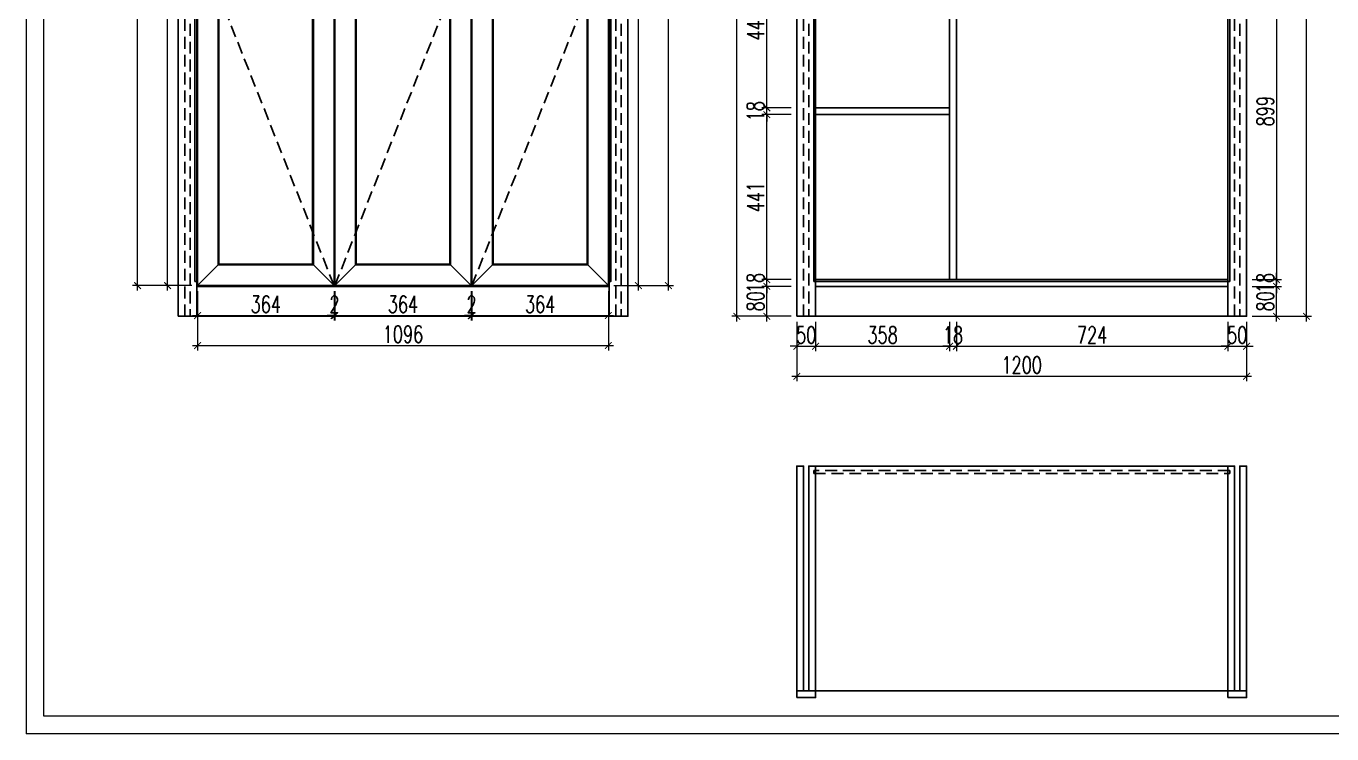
# Model space of a CAD drawing. Header units: millimetres. Extents: x -79208 to -73794, y -29321 to -23120.
# Drawn here: x -79208 to -75724, y -29321 to -27431 of the extents above; entities that cross this region are included whole.
import ezdxf

# ---------------------------------------------------------------- set-up
doc = ezdxf.new("R2010")
doc.units = ezdxf.units.MM
doc.header["$LTSCALE"] = 5
doc.linetypes.add('HIDDEN', pattern=[9.525, 6.35, -3.175])
for name, color, linetype in [('0-标注', 7, 'Continuous'), ('图框', 7, 'Continuous'), ('柜体结构', 7, 'Continuous'), ('柜体虚线', 8, 'HIDDEN'), ('正视图背板', 8, 'Continuous'), ('门板图纸', 6, 'Continuous'), ('门板开启线', 8, 'HIDDEN'), ('门板遮罩', 7, 'Continuous')]:
    doc.layers.add(name, color=color, linetype=linetype)
doc.styles.add('DIMTEXT', font='simplex.shx', dxfattribs={"width": 0.7, "bigfont": 'gbcbig.shx'})
doc.dimstyles.new('雷神标注', dxfattribs={"dimscale": 15, "dimtxt": 3, "dimasz": 1.2, "dimexe": 0.9, "dimexo": 1, "dimgap": 0.5, "dimtad": 1, "dimdec": 0, "dimzin": 13, "dimdsep": 46, "dimtxsty": 'DIMTEXT', "dimblk1": 'ARCHTICK', "dimblk2": 'ARCHTICK', "dimsah": 1, "dimcen": 2, "dimdle": 0.9, "dimclrd": 1, "dimclre": 1, "dimclrt": 1, "dimadec": 1, "dimazin": 0, "dimtfac": 1, "dimtdec": 0, "dimtix": 1, "dimtmove": 1, "dimatfit": 3, "dimfxl": 5, "dimfxlon": 1, "dimtolj": 1, "dimtzin": 13, "dimlwd": 5, "dimlwe": 5, "dimarcsym": 0})

# ---------------------------------------------------------------- blocks, each defined once
blk = doc.blocks.new('_ARCHTICK')
at = {"color": 0, "linetype": 'ByBlock', "const_width": 0.15}
blk.add_lwpolyline([(-0.5, -0.5), (0.5, 0.5)], dxfattribs=at)
blk = doc.blocks.new('*D5')
at = {"layer": '0-标注', "color": 1, "lineweight": 5, "transparency": 16777216}
for p, q in [((-77152, -28220.7), (-77152, -28299.2)), ((-77102, -28220.7), (-77102, -28299.2)), ((-77152, -28285.7), (-77170, -28285.7)), ((-77152, -28285.7), (-77102, -28285.7)), ((-77102, -28285.7), (-77084, -28285.7))]:
    blk.add_line(p, q, dxfattribs=at)
at = {"layer": 'Defpoints', "color": 0, "transparency": 16777216}
for p in [(-77152, -28205.7), (-77102, -28205.7), (-77102, -28285.7)]:
    blk.add_point(p, dxfattribs=at)
at = {"layer": '0-标注', "color": 1, "lineweight": 5, "transparency": 16777216, "xscale": 17.99999999999999, "yscale": 17.99999999999999, "zscale": 17.99999999999999}
blk.add_blockref('_ARCHTICK', (-77152, -28285.7), dxfattribs=at)
at = {"layer": '0-标注', "color": 1, "lineweight": 5, "transparency": 16777216, "xscale": 17.99999999999999, "yscale": 17.99999999999999, "zscale": 17.99999999999999, "rotation": 180}
blk.add_blockref('_ARCHTICK', (-77102, -28285.7), dxfattribs=at)
at = {"layer": '0-标注', "color": 1, "transparency": 16777216, "insert": (-77127, -28255.7), "char_height": 45, "attachment_point": 5, "style": 'DIMTEXT'}
blk.add_mtext('\\A1;50', dxfattribs=at)
blk = doc.blocks.new('*D6')
at = {"layer": '0-标注', "color": 1, "lineweight": 5, "transparency": 16777216}
for p, q in [((-77102, -28220.7), (-77102, -28299.2)), ((-76744.3, -28220.7), (-76744.3, -28299.2)), ((-77115.5, -28285.7), (-76730.8, -28285.7))]:
    blk.add_line(p, q, dxfattribs=at)
at = {"layer": 'Defpoints', "color": 0, "transparency": 16777216}
for p in [(-77102, -28205.7), (-76744.3, -28205.7), (-76744.3, -28285.7)]:
    blk.add_point(p, dxfattribs=at)
at = {"layer": '0-标注', "color": 1, "lineweight": 5, "transparency": 16777216, "xscale": 17.99999999999999, "yscale": 17.99999999999999, "zscale": 17.99999999999999, "rotation": 180}
blk.add_blockref('_ARCHTICK', (-77102, -28285.7), dxfattribs=at)
at = {"layer": '0-标注', "color": 1, "lineweight": 5, "transparency": 16777216, "xscale": 17.99999999999999, "yscale": 17.99999999999999, "zscale": 17.99999999999999}
blk.add_blockref('_ARCHTICK', (-76744.3, -28285.7), dxfattribs=at)
at = {"layer": '0-标注', "color": 1, "transparency": 16777216, "insert": (-76923.15, -28255.7), "char_height": 45, "attachment_point": 5, "style": 'DIMTEXT'}
blk.add_mtext('\\A1;358', dxfattribs=at)
blk = doc.blocks.new('*D7')
at = {"layer": '0-标注', "color": 1, "lineweight": 5, "transparency": 16777216}
for p, q in [((-76744.3, -28220.7), (-76744.3, -28299.2)), ((-76726.3, -28220.7), (-76726.3, -28299.2)), ((-76744.3, -28285.7), (-76762.3, -28285.7)), ((-76744.3, -28285.7), (-76726.3, -28285.7)), ((-76726.3, -28285.7), (-76708.3, -28285.7))]:
    blk.add_line(p, q, dxfattribs=at)
at = {"layer": 'Defpoints', "color": 0, "transparency": 16777216}
for p in [(-76744.3, -28205.7), (-76726.3, -28205.7), (-76726.3, -28285.7)]:
    blk.add_point(p, dxfattribs=at)
at = {"layer": '0-标注', "color": 1, "lineweight": 5, "transparency": 16777216, "xscale": 17.99999999999999, "yscale": 17.99999999999999, "zscale": 17.99999999999999}
blk.add_blockref('_ARCHTICK', (-76744.3, -28285.7), dxfattribs=at)
at = {"layer": '0-标注', "color": 1, "lineweight": 5, "transparency": 16777216, "xscale": 17.99999999999999, "yscale": 17.99999999999999, "zscale": 17.99999999999999, "rotation": 180}
blk.add_blockref('_ARCHTICK', (-76726.3, -28285.7), dxfattribs=at)
at = {"layer": '0-标注', "color": 1, "transparency": 16777216, "insert": (-76735.3, -28255.7), "char_height": 45, "attachment_point": 5, "style": 'DIMTEXT'}
blk.add_mtext('\\A1;18', dxfattribs=at)
blk = doc.blocks.new('*D8')
at = {"layer": '0-标注', "color": 1, "lineweight": 5, "transparency": 16777216}
for p, q in [((-76726.3, -28220.7), (-76726.3, -28299.2)), ((-76002, -28220.7), (-76002, -28299.2)), ((-76739.8, -28285.7), (-75988.5, -28285.7))]:
    blk.add_line(p, q, dxfattribs=at)
at = {"layer": 'Defpoints', "color": 0, "transparency": 16777216}
for p in [(-76726.3, -28205.7), (-76002, -28205.7), (-76002, -28285.7)]:
    blk.add_point(p, dxfattribs=at)
at = {"layer": '0-标注', "color": 1, "lineweight": 5, "transparency": 16777216, "xscale": 17.99999999999999, "yscale": 17.99999999999999, "zscale": 17.99999999999999, "rotation": 180}
blk.add_blockref('_ARCHTICK', (-76726.3, -28285.7), dxfattribs=at)
at = {"layer": '0-标注', "color": 1, "lineweight": 5, "transparency": 16777216, "xscale": 17.99999999999999, "yscale": 17.99999999999999, "zscale": 17.99999999999999}
blk.add_blockref('_ARCHTICK', (-76002, -28285.7), dxfattribs=at)
at = {"layer": '0-标注', "color": 1, "transparency": 16777216, "insert": (-76364.15, -28255.7), "char_height": 45, "attachment_point": 5, "style": 'DIMTEXT'}
blk.add_mtext('\\A1;724', dxfattribs=at)
blk = doc.blocks.new('*D9')
at = {"layer": '0-标注', "color": 1, "lineweight": 5, "transparency": 16777216}
for p, q in [((-76002, -28220.7), (-76002, -28299.2)), ((-75952, -28220.7), (-75952, -28299.2)), ((-76002, -28285.7), (-76020, -28285.7)), ((-76002, -28285.7), (-75952, -28285.7)), ((-75952, -28285.7), (-75934, -28285.7))]:
    blk.add_line(p, q, dxfattribs=at)
at = {"layer": 'Defpoints', "color": 0, "transparency": 16777216}
for p in [(-76002, -28205.7), (-75952, -28205.7), (-75952, -28285.7)]:
    blk.add_point(p, dxfattribs=at)
at = {"layer": '0-标注', "color": 1, "lineweight": 5, "transparency": 16777216, "xscale": 17.99999999999999, "yscale": 17.99999999999999, "zscale": 17.99999999999999}
blk.add_blockref('_ARCHTICK', (-76002, -28285.7), dxfattribs=at)
at = {"layer": '0-标注', "color": 1, "lineweight": 5, "transparency": 16777216, "xscale": 17.99999999999999, "yscale": 17.99999999999999, "zscale": 17.99999999999999, "rotation": 180}
blk.add_blockref('_ARCHTICK', (-75952, -28285.7), dxfattribs=at)
at = {"layer": '0-标注', "color": 1, "transparency": 16777216, "insert": (-75977, -28255.7), "char_height": 45, "attachment_point": 5, "style": 'DIMTEXT'}
blk.add_mtext('\\A1;50', dxfattribs=at)
blk = doc.blocks.new('*D10')
at = {"layer": '0-标注', "color": 1, "lineweight": 5, "transparency": 16777216}
for p, q in [((-77152, -28290.7), (-77152, -28379.2)), ((-75952, -28290.7), (-75952, -28379.2)), ((-77165.5, -28365.7), (-75938.5, -28365.7))]:
    blk.add_line(p, q, dxfattribs=at)
at = {"layer": 'Defpoints', "color": 0, "transparency": 16777216}
for p in [(-77152, -28205.7), (-75952, -28205.7), (-75952, -28365.7)]:
    blk.add_point(p, dxfattribs=at)
at = {"layer": '0-标注', "color": 1, "lineweight": 5, "transparency": 16777216, "xscale": 17.99999999999999, "yscale": 17.99999999999999, "zscale": 17.99999999999999, "rotation": 180}
blk.add_blockref('_ARCHTICK', (-77152, -28365.7), dxfattribs=at)
at = {"layer": '0-标注', "color": 1, "lineweight": 5, "transparency": 16777216, "xscale": 17.99999999999999, "yscale": 17.99999999999999, "zscale": 17.99999999999999}
blk.add_blockref('_ARCHTICK', (-75952, -28365.7), dxfattribs=at)
at = {"layer": '0-标注', "color": 1, "transparency": 16777216, "insert": (-76552, -28335.7), "char_height": 45, "attachment_point": 5, "style": 'DIMTEXT'}
blk.add_mtext('\\A1;1200', dxfattribs=at)
blk = doc.blocks.new('*D11')
at = {"layer": '0-标注', "color": 1, "lineweight": 5, "transparency": 16777216}
for p, q in [((-77232, -28219.2), (-77232, -28112.2)), ((-77167, -28125.7), (-77245.5, -28125.7)), ((-77167, -28205.7), (-77245.5, -28205.7))]:
    blk.add_line(p, q, dxfattribs=at)
at = {"layer": 'Defpoints', "color": 0, "transparency": 16777216}
for p in [(-77232, -28125.7), (-77152, -28125.7), (-77152, -28205.7)]:
    blk.add_point(p, dxfattribs=at)
at = {"layer": '0-标注', "color": 1, "lineweight": 5, "transparency": 16777216, "xscale": 17.99999999999999, "yscale": 17.99999999999999, "zscale": 17.99999999999999}
for p, rotation in [((-77232, -28125.7), 90), ((-77232, -28205.7), 270)]:
    blk.add_blockref('_ARCHTICK', p, dxfattribs=dict(at, rotation=rotation))
at = {"layer": '0-标注', "color": 1, "transparency": 16777216, "insert": (-77262, -28165.7), "char_height": 45, "attachment_point": 5, "rotation": 90, "style": 'DIMTEXT'}
blk.add_mtext('\\A1;80', dxfattribs=at)
blk = doc.blocks.new('*D12')
at = {"layer": '0-标注', "color": 1, "lineweight": 5, "transparency": 16777216}
for p, q in [((-77167, -28107.7), (-77245.5, -28107.7)), ((-77232, -28107.7), (-77232, -28089.7)), ((-77232, -28125.7), (-77232, -28107.7)), ((-77167, -28125.7), (-77245.5, -28125.7)), ((-77232, -28125.7), (-77232, -28143.7))]:
    blk.add_line(p, q, dxfattribs=at)
at = {"layer": 'Defpoints', "color": 0, "transparency": 16777216}
for p in [(-77232, -28107.7), (-77152, -28107.7), (-77152, -28125.7)]:
    blk.add_point(p, dxfattribs=at)
at = {"layer": '0-标注', "color": 1, "lineweight": 5, "transparency": 16777216, "xscale": 17.99999999999999, "yscale": 17.99999999999999, "zscale": 17.99999999999999}
for p, rotation in [((-77232, -28107.7), 270), ((-77232, -28125.7), 90)]:
    blk.add_blockref('_ARCHTICK', p, dxfattribs=dict(at, rotation=rotation))
at = {"layer": '0-标注', "color": 1, "transparency": 16777216, "insert": (-77262, -28116.7), "char_height": 45, "attachment_point": 5, "rotation": 90, "style": 'DIMTEXT'}
blk.add_mtext('\\A1;18', dxfattribs=at)
blk = doc.blocks.new('*D13')
at = {"layer": '0-标注', "color": 1, "lineweight": 5, "transparency": 16777216}
for p, q in [((-77232, -28121.2), (-77232, -27653.7)), ((-77167, -27667.2), (-77245.5, -27667.2)), ((-77167, -28107.7), (-77245.5, -28107.7))]:
    blk.add_line(p, q, dxfattribs=at)
at = {"layer": 'Defpoints', "color": 0, "transparency": 16777216}
for p in [(-77232, -27667.2), (-77152, -27667.2), (-77152, -28107.7)]:
    blk.add_point(p, dxfattribs=at)
at = {"layer": '0-标注', "color": 1, "lineweight": 5, "transparency": 16777216, "xscale": 17.99999999999999, "yscale": 17.99999999999999, "zscale": 17.99999999999999}
for p, rotation in [((-77232, -27667.2), 90), ((-77232, -28107.7), 270)]:
    blk.add_blockref('_ARCHTICK', p, dxfattribs=dict(at, rotation=rotation))
at = {"layer": '0-标注', "color": 1, "transparency": 16777216, "insert": (-77262, -27887.45), "char_height": 45, "attachment_point": 5, "rotation": 90, "style": 'DIMTEXT'}
blk.add_mtext('\\A1;441', dxfattribs=at)
blk = doc.blocks.new('*D14')
at = {"layer": '0-标注', "color": 1, "lineweight": 5, "transparency": 16777216}
for p, q in [((-77167, -27649.2), (-77245.5, -27649.2)), ((-77232, -27649.2), (-77232, -27631.2)), ((-77232, -27667.2), (-77232, -27649.2)), ((-77167, -27667.2), (-77245.5, -27667.2)), ((-77232, -27667.2), (-77232, -27685.2))]:
    blk.add_line(p, q, dxfattribs=at)
at = {"layer": 'Defpoints', "color": 0, "transparency": 16777216}
for p in [(-77232, -27649.2), (-77152, -27649.2), (-77152, -27667.2)]:
    blk.add_point(p, dxfattribs=at)
at = {"layer": '0-标注', "color": 1, "lineweight": 5, "transparency": 16777216, "xscale": 17.99999999999999, "yscale": 17.99999999999999, "zscale": 17.99999999999999}
for p, rotation in [((-77232, -27649.2), 270), ((-77232, -27667.2), 90)]:
    blk.add_blockref('_ARCHTICK', p, dxfattribs=dict(at, rotation=rotation))
at = {"layer": '0-标注', "color": 1, "transparency": 16777216, "insert": (-77262, -27658.2), "char_height": 45, "attachment_point": 5, "rotation": 90, "style": 'DIMTEXT'}
blk.add_mtext('\\A1;18', dxfattribs=at)
blk = doc.blocks.new('*D15')
at = {"layer": '0-标注', "color": 1, "lineweight": 5, "transparency": 16777216}
for p, q in [((-77167, -27208.7), (-77245.5, -27208.7)), ((-77232, -27662.7), (-77232, -27195.2)), ((-77167, -27649.2), (-77245.5, -27649.2))]:
    blk.add_line(p, q, dxfattribs=at)
at = {"layer": 'Defpoints', "color": 0, "transparency": 16777216}
for p in [(-77232, -27208.7), (-77152, -27208.7), (-77152, -27649.2)]:
    blk.add_point(p, dxfattribs=at)
at = {"layer": '0-标注', "color": 1, "lineweight": 5, "transparency": 16777216, "xscale": 17.99999999999999, "yscale": 17.99999999999999, "zscale": 17.99999999999999}
for p, rotation in [((-77232, -27208.7), 90), ((-77232, -27649.2), 270)]:
    blk.add_blockref('_ARCHTICK', p, dxfattribs=dict(at, rotation=rotation))
at = {"layer": '0-标注', "color": 1, "transparency": 16777216, "insert": (-77262, -27428.95), "char_height": 45, "attachment_point": 5, "rotation": 90, "style": 'DIMTEXT'}
blk.add_mtext('\\A1;441', dxfattribs=at)
blk = doc.blocks.new('*D24')
at = {"layer": '0-标注', "color": 1, "lineweight": 5, "transparency": 16777216}
for p, q in [((-77237, -25805.7), (-77325.5, -25805.7)), ((-77312, -28219.2), (-77312, -25792.2)), ((-77237, -28205.7), (-77325.5, -28205.7))]:
    blk.add_line(p, q, dxfattribs=at)
at = {"layer": 'Defpoints', "color": 0, "transparency": 16777216}
for p in [(-77312, -25805.7), (-77152, -25805.7), (-77152, -28205.7)]:
    blk.add_point(p, dxfattribs=at)
at = {"layer": '0-标注', "color": 1, "lineweight": 5, "transparency": 16777216, "xscale": 17.99999999999999, "yscale": 17.99999999999999, "zscale": 17.99999999999999}
for p, rotation in [((-77312, -25805.7), 90), ((-77312, -28205.7), 270)]:
    blk.add_blockref('_ARCHTICK', p, dxfattribs=dict(at, rotation=rotation))
at = {"layer": '0-标注', "color": 1, "transparency": 16777216, "insert": (-77342, -27005.7), "char_height": 45, "attachment_point": 5, "rotation": 90, "style": 'DIMTEXT'}
blk.add_mtext('\\A1;2400', dxfattribs=at)
blk = doc.blocks.new('*D31')
at = {"layer": '0-标注', "color": 1, "lineweight": 5, "transparency": 16777216}
for p, q in [((-75872, -28219.2), (-75872, -28112.2)), ((-75937, -28125.7), (-75858.5, -28125.7)), ((-75937, -28205.7), (-75858.5, -28205.7))]:
    blk.add_line(p, q, dxfattribs=at)
at = {"layer": 'Defpoints', "color": 0, "transparency": 16777216}
for p in [(-75952, -28125.7), (-75872, -28125.7), (-75952, -28205.7)]:
    blk.add_point(p, dxfattribs=at)
at = {"layer": '0-标注', "color": 1, "lineweight": 5, "transparency": 16777216, "xscale": 17.99999999999999, "yscale": 17.99999999999999, "zscale": 17.99999999999999}
for p, rotation in [((-75872, -28125.7), 90), ((-75872, -28205.7), 270)]:
    blk.add_blockref('_ARCHTICK', p, dxfattribs=dict(at, rotation=rotation))
at = {"layer": '0-标注', "color": 1, "transparency": 16777216, "insert": (-75902, -28165.7), "char_height": 45, "attachment_point": 5, "rotation": 90, "style": 'DIMTEXT'}
blk.add_mtext('\\A1;80', dxfattribs=at)
blk = doc.blocks.new('*D32')
at = {"layer": '0-标注', "color": 1, "lineweight": 5, "transparency": 16777216}
for p, q in [((-75937, -28107.7), (-75858.5, -28107.7)), ((-75872, -28107.7), (-75872, -28089.7)), ((-75872, -28125.7), (-75872, -28107.7)), ((-75937, -28125.7), (-75858.5, -28125.7)), ((-75872, -28125.7), (-75872, -28143.7))]:
    blk.add_line(p, q, dxfattribs=at)
at = {"layer": 'Defpoints', "color": 0, "transparency": 16777216}
for p in [(-75952, -28107.7), (-75872, -28107.7), (-75952, -28125.7)]:
    blk.add_point(p, dxfattribs=at)
at = {"layer": '0-标注', "color": 1, "lineweight": 5, "transparency": 16777216, "xscale": 17.99999999999999, "yscale": 17.99999999999999, "zscale": 17.99999999999999}
for p, rotation in [((-75872, -28107.7), 270), ((-75872, -28125.7), 90)]:
    blk.add_blockref('_ARCHTICK', p, dxfattribs=dict(at, rotation=rotation))
at = {"layer": '0-标注', "color": 1, "transparency": 16777216, "insert": (-75902, -28116.7), "char_height": 45, "attachment_point": 5, "rotation": 90, "style": 'DIMTEXT'}
blk.add_mtext('\\A1;18', dxfattribs=at)
blk = doc.blocks.new('*D38')
at = {"layer": '0-标注', "color": 1, "lineweight": 5, "transparency": 16777216}
for p, q in [((-75867, -25805.7), (-75778.5, -25805.7)), ((-75792, -28219.2), (-75792, -25792.2)), ((-75867, -28205.7), (-75778.5, -28205.7))]:
    blk.add_line(p, q, dxfattribs=at)
at = {"layer": 'Defpoints', "color": 0, "transparency": 16777216}
for p in [(-75952, -25805.7), (-75792, -25805.7), (-75952, -28205.7)]:
    blk.add_point(p, dxfattribs=at)
at = {"layer": '0-标注', "color": 1, "lineweight": 5, "transparency": 16777216, "xscale": 17.99999999999999, "yscale": 17.99999999999999, "zscale": 17.99999999999999}
for p, rotation in [((-75792, -25805.7), 90), ((-75792, -28205.7), 270)]:
    blk.add_blockref('_ARCHTICK', p, dxfattribs=dict(at, rotation=rotation))
at = {"layer": '0-标注', "color": 1, "transparency": 16777216, "insert": (-75822, -27005.7), "char_height": 45, "attachment_point": 5, "rotation": 90, "style": 'DIMTEXT'}
blk.add_mtext('\\A1;2400', dxfattribs=at)
blk = doc.blocks.new('*D39')
at = {"layer": '0-标注', "color": 1, "lineweight": 5, "transparency": 16777216}
for p, q in [((-78750.8, -28138.7), (-78750.8, -28217.2)), ((-78386.8, -28138.7), (-78386.8, -28217.2)), ((-78764.3, -28203.7), (-78373.3, -28203.7))]:
    blk.add_line(p, q, dxfattribs=at)
at = {"layer": 'Defpoints', "color": 0, "transparency": 16777216}
for p in [(-78750.8, -28123.7), (-78386.8, -28123.7), (-78386.8, -28203.7)]:
    blk.add_point(p, dxfattribs=at)
at = {"layer": '0-标注', "color": 1, "lineweight": 5, "transparency": 16777216, "xscale": 17.99999999999999, "yscale": 17.99999999999999, "zscale": 17.99999999999999, "rotation": 180}
blk.add_blockref('_ARCHTICK', (-78750.8, -28203.7), dxfattribs=at)
at = {"layer": '0-标注', "color": 1, "lineweight": 5, "transparency": 16777216, "xscale": 17.99999999999999, "yscale": 17.99999999999999, "zscale": 17.99999999999999}
blk.add_blockref('_ARCHTICK', (-78386.8, -28203.7), dxfattribs=at)
at = {"layer": '0-标注', "color": 1, "transparency": 16777216, "insert": (-78568.8, -28173.7), "char_height": 45, "attachment_point": 5, "style": 'DIMTEXT'}
blk.add_mtext('\\A1;364', dxfattribs=at)
blk = doc.blocks.new('*D40')
at = {"layer": '0-标注', "color": 1, "lineweight": 5, "transparency": 16777216}
for p, q in [((-78386.8, -28138.7), (-78386.8, -28217.2)), ((-78384.8, -28138.7), (-78384.8, -28217.2)), ((-78386.8, -28203.7), (-78404.8, -28203.7)), ((-78386.8, -28203.7), (-78384.8, -28203.7)), ((-78384.8, -28203.7), (-78366.8, -28203.7))]:
    blk.add_line(p, q, dxfattribs=at)
at = {"layer": 'Defpoints', "color": 0, "transparency": 16777216}
for p in [(-78386.8, -28123.7), (-78384.8, -28123.7), (-78384.8, -28203.7)]:
    blk.add_point(p, dxfattribs=at)
at = {"layer": '0-标注', "color": 1, "lineweight": 5, "transparency": 16777216, "xscale": 17.99999999999999, "yscale": 17.99999999999999, "zscale": 17.99999999999999}
blk.add_blockref('_ARCHTICK', (-78386.8, -28203.7), dxfattribs=at)
at = {"layer": '0-标注', "color": 1, "lineweight": 5, "transparency": 16777216, "xscale": 17.99999999999999, "yscale": 17.99999999999999, "zscale": 17.99999999999999, "rotation": 180}
blk.add_blockref('_ARCHTICK', (-78384.8, -28203.7), dxfattribs=at)
at = {"layer": '0-标注', "color": 1, "transparency": 16777216, "insert": (-78385.8, -28173.7), "char_height": 45, "attachment_point": 5, "style": 'DIMTEXT'}
blk.add_mtext('\\A1;2', dxfattribs=at)
blk = doc.blocks.new('*D41')
at = {"layer": '0-标注', "color": 1, "lineweight": 5, "transparency": 16777216}
for p, q in [((-78384.8, -28138.7), (-78384.8, -28217.2)), ((-78020.8, -28138.7), (-78020.8, -28217.2)), ((-78398.3, -28203.7), (-78007.3, -28203.7))]:
    blk.add_line(p, q, dxfattribs=at)
at = {"layer": 'Defpoints', "color": 0, "transparency": 16777216}
for p in [(-78384.8, -28123.7), (-78020.8, -28123.7), (-78020.8, -28203.7)]:
    blk.add_point(p, dxfattribs=at)
at = {"layer": '0-标注', "color": 1, "lineweight": 5, "transparency": 16777216, "xscale": 17.99999999999999, "yscale": 17.99999999999999, "zscale": 17.99999999999999, "rotation": 180}
blk.add_blockref('_ARCHTICK', (-78384.8, -28203.7), dxfattribs=at)
at = {"layer": '0-标注', "color": 1, "lineweight": 5, "transparency": 16777216, "xscale": 17.99999999999999, "yscale": 17.99999999999999, "zscale": 17.99999999999999}
blk.add_blockref('_ARCHTICK', (-78020.8, -28203.7), dxfattribs=at)
at = {"layer": '0-标注', "color": 1, "transparency": 16777216, "insert": (-78202.8, -28173.7), "char_height": 45, "attachment_point": 5, "style": 'DIMTEXT'}
blk.add_mtext('\\A1;364', dxfattribs=at)
blk = doc.blocks.new('*D42')
at = {"layer": '0-标注', "color": 1, "lineweight": 5, "transparency": 16777216}
for p, q in [((-78020.8, -28138.7), (-78020.8, -28217.2)), ((-78018.8, -28138.7), (-78018.8, -28217.2)), ((-78020.8, -28203.7), (-78038.8, -28203.7)), ((-78020.8, -28203.7), (-78018.8, -28203.7)), ((-78018.8, -28203.7), (-78000.8, -28203.7))]:
    blk.add_line(p, q, dxfattribs=at)
at = {"layer": 'Defpoints', "color": 0, "transparency": 16777216}
for p in [(-78020.8, -28123.7), (-78018.8, -28123.7), (-78018.8, -28203.7)]:
    blk.add_point(p, dxfattribs=at)
at = {"layer": '0-标注', "color": 1, "lineweight": 5, "transparency": 16777216, "xscale": 17.99999999999999, "yscale": 17.99999999999999, "zscale": 17.99999999999999}
blk.add_blockref('_ARCHTICK', (-78020.8, -28203.7), dxfattribs=at)
at = {"layer": '0-标注', "color": 1, "lineweight": 5, "transparency": 16777216, "xscale": 17.99999999999999, "yscale": 17.99999999999999, "zscale": 17.99999999999999, "rotation": 180}
blk.add_blockref('_ARCHTICK', (-78018.8, -28203.7), dxfattribs=at)
at = {"layer": '0-标注', "color": 1, "transparency": 16777216, "insert": (-78019.8, -28173.7), "char_height": 45, "attachment_point": 5, "style": 'DIMTEXT'}
blk.add_mtext('\\A1;2', dxfattribs=at)
blk = doc.blocks.new('*D43')
at = {"layer": '0-标注', "color": 1, "lineweight": 5, "transparency": 16777216}
for p, q in [((-78018.8, -28138.7), (-78018.8, -28217.2)), ((-77654.8, -28138.7), (-77654.8, -28217.2)), ((-78032.3, -28203.7), (-77641.3, -28203.7))]:
    blk.add_line(p, q, dxfattribs=at)
at = {"layer": 'Defpoints', "color": 0, "transparency": 16777216}
for p in [(-78018.8, -28123.7), (-77654.8, -28123.7), (-77654.8, -28203.7)]:
    blk.add_point(p, dxfattribs=at)
at = {"layer": '0-标注', "color": 1, "lineweight": 5, "transparency": 16777216, "xscale": 17.99999999999999, "yscale": 17.99999999999999, "zscale": 17.99999999999999, "rotation": 180}
blk.add_blockref('_ARCHTICK', (-78018.8, -28203.7), dxfattribs=at)
at = {"layer": '0-标注', "color": 1, "lineweight": 5, "transparency": 16777216, "xscale": 17.99999999999999, "yscale": 17.99999999999999, "zscale": 17.99999999999999}
blk.add_blockref('_ARCHTICK', (-77654.8, -28203.7), dxfattribs=at)
at = {"layer": '0-标注', "color": 1, "transparency": 16777216, "insert": (-77836.8, -28173.7), "char_height": 45, "attachment_point": 5, "style": 'DIMTEXT'}
blk.add_mtext('\\A1;364', dxfattribs=at)
blk = doc.blocks.new('*D44')
at = {"layer": '0-标注', "color": 1, "lineweight": 5, "transparency": 16777216}
for p, q in [((-78750.8, -28208.7), (-78750.8, -28297.2)), ((-77654.8, -28208.7), (-77654.8, -28297.2)), ((-78764.3, -28283.7), (-77641.3, -28283.7))]:
    blk.add_line(p, q, dxfattribs=at)
at = {"layer": 'Defpoints', "color": 0, "transparency": 16777216}
for p in [(-78750.8, -28123.7), (-77654.8, -28123.7), (-77654.8, -28283.7)]:
    blk.add_point(p, dxfattribs=at)
at = {"layer": '0-标注', "color": 1, "lineweight": 5, "transparency": 16777216, "xscale": 17.99999999999999, "yscale": 17.99999999999999, "zscale": 17.99999999999999, "rotation": 180}
blk.add_blockref('_ARCHTICK', (-78750.8, -28283.7), dxfattribs=at)
at = {"layer": '0-标注', "color": 1, "lineweight": 5, "transparency": 16777216, "xscale": 17.99999999999999, "yscale": 17.99999999999999, "zscale": 17.99999999999999}
blk.add_blockref('_ARCHTICK', (-77654.8, -28283.7), dxfattribs=at)
at = {"layer": '0-标注', "color": 1, "transparency": 16777216, "insert": (-78202.8, -28253.7), "char_height": 45, "attachment_point": 5, "style": 'DIMTEXT'}
blk.add_mtext('\\A1;1096', dxfattribs=at)
blk = doc.blocks.new('*D45')
at = {"layer": '0-标注', "color": 1, "lineweight": 5, "transparency": 16777216}
for p, q in [((-78830.8, -28137.2), (-78830.8, -26269.2)), ((-78765.8, -26282.7), (-78844.3, -26282.7)), ((-78765.8, -28123.7), (-78844.3, -28123.7))]:
    blk.add_line(p, q, dxfattribs=at)
at = {"layer": 'Defpoints', "color": 0, "transparency": 16777216}
for p in [(-78830.8, -26282.7), (-78750.8, -26282.7), (-78750.8, -28123.7)]:
    blk.add_point(p, dxfattribs=at)
at = {"layer": '0-标注', "color": 1, "lineweight": 5, "transparency": 16777216, "xscale": 17.99999999999999, "yscale": 17.99999999999999, "zscale": 17.99999999999999}
for p, rotation in [((-78830.8, -26282.7), 90), ((-78830.8, -28123.7), 270)]:
    blk.add_blockref('_ARCHTICK', p, dxfattribs=dict(at, rotation=rotation))
at = {"layer": '0-标注', "color": 1, "transparency": 16777216, "insert": (-78860.8, -27203.2), "char_height": 45, "attachment_point": 5, "rotation": 90, "style": 'DIMTEXT'}
blk.add_mtext('\\A1;1841', dxfattribs=at)
blk = doc.blocks.new('*D48')
at = {"layer": '0-标注', "color": 1, "lineweight": 5, "transparency": 16777216}
for p, q in [((-78910.8, -28137.2), (-78910.8, -25844.2)), ((-78835.8, -25857.7), (-78924.3, -25857.7)), ((-78835.8, -28123.7), (-78924.3, -28123.7))]:
    blk.add_line(p, q, dxfattribs=at)
at = {"layer": 'Defpoints', "color": 0, "transparency": 16777216}
for p in [(-78910.8, -25857.7), (-78750.8, -25857.7), (-78750.8, -28123.7)]:
    blk.add_point(p, dxfattribs=at)
at = {"layer": '0-标注', "color": 1, "lineweight": 5, "transparency": 16777216, "xscale": 17.99999999999999, "yscale": 17.99999999999999, "zscale": 17.99999999999999}
for p, rotation in [((-78910.8, -25857.7), 90), ((-78910.8, -28123.7), 270)]:
    blk.add_blockref('_ARCHTICK', p, dxfattribs=dict(at, rotation=rotation))
at = {"layer": '0-标注', "color": 1, "transparency": 16777216, "insert": (-78940.8, -26990.7), "char_height": 45, "attachment_point": 5, "rotation": 90, "style": 'DIMTEXT'}
blk.add_mtext('\\A1;2266', dxfattribs=at)
blk = doc.blocks.new('*D55')
at = {"layer": '0-标注', "color": 1, "lineweight": 5, "transparency": 16777216}
for p, q in [((-77574.8, -28137.2), (-77574.8, -26269.2)), ((-77639.8, -26282.7), (-77561.3, -26282.7)), ((-77639.8, -28123.7), (-77561.3, -28123.7))]:
    blk.add_line(p, q, dxfattribs=at)
at = {"layer": 'Defpoints', "color": 0, "transparency": 16777216}
for p in [(-77654.8, -26282.7), (-77574.8, -26282.7), (-77654.8, -28123.7)]:
    blk.add_point(p, dxfattribs=at)
at = {"layer": '0-标注', "color": 1, "lineweight": 5, "transparency": 16777216, "xscale": 17.99999999999999, "yscale": 17.99999999999999, "zscale": 17.99999999999999}
for p, rotation in [((-77574.8, -26282.7), 90), ((-77574.8, -28123.7), 270)]:
    blk.add_blockref('_ARCHTICK', p, dxfattribs=dict(at, rotation=rotation))
at = {"layer": '0-标注', "color": 1, "transparency": 16777216, "insert": (-77604.8, -27203.2), "char_height": 45, "attachment_point": 5, "rotation": 90, "style": 'DIMTEXT'}
blk.add_mtext('\\A1;1841', dxfattribs=at)
blk = doc.blocks.new('*D58')
at = {"layer": '0-标注', "color": 1, "lineweight": 5, "transparency": 16777216}
for p, q in [((-77494.8, -28137.2), (-77494.8, -25844.2)), ((-77569.8, -25857.7), (-77481.3, -25857.7)), ((-77569.8, -28123.7), (-77481.3, -28123.7))]:
    blk.add_line(p, q, dxfattribs=at)
at = {"layer": 'Defpoints', "color": 0, "transparency": 16777216}
for p in [(-77654.8, -25857.7), (-77494.8, -25857.7), (-77654.8, -28123.7)]:
    blk.add_point(p, dxfattribs=at)
at = {"layer": '0-标注', "color": 1, "lineweight": 5, "transparency": 16777216, "xscale": 17.99999999999999, "yscale": 17.99999999999999, "zscale": 17.99999999999999}
for p, rotation in [((-77494.8, -25857.7), 90), ((-77494.8, -28123.7), 270)]:
    blk.add_blockref('_ARCHTICK', p, dxfattribs=dict(at, rotation=rotation))
at = {"layer": '0-标注', "color": 1, "transparency": 16777216, "insert": (-77524.8, -26990.7), "char_height": 45, "attachment_point": 5, "rotation": 90, "style": 'DIMTEXT'}
blk.add_mtext('\\A1;2266', dxfattribs=at)
blk = doc.blocks.new('*D60')
at = {"layer": '0-标注', "color": 1, "lineweight": 5, "transparency": 16777216}
for p, q in [((-75937, -27208.7), (-75858.5, -27208.7)), ((-75872, -27195.2), (-75872, -28121.2)), ((-75937, -28107.7), (-75858.5, -28107.7))]:
    blk.add_line(p, q, dxfattribs=at)
at = {"layer": 'Defpoints', "color": 0, "transparency": 16777216}
for p in [(-75952, -27208.7), (-75952, -28107.7), (-75872, -28107.7)]:
    blk.add_point(p, dxfattribs=at)
at = {"layer": '0-标注', "color": 1, "lineweight": 5, "transparency": 16777216, "xscale": 17.99999999999999, "yscale": 17.99999999999999, "zscale": 17.99999999999999}
for p, rotation in [((-75872, -27208.7), 90), ((-75872, -28107.7), 270)]:
    blk.add_blockref('_ARCHTICK', p, dxfattribs=dict(at, rotation=rotation))
at = {"layer": '0-标注', "color": 1, "transparency": 16777216, "insert": (-75902, -27658.2), "char_height": 45, "attachment_point": 5, "rotation": 90, "style": 'DIMTEXT'}
blk.add_mtext('\\A1;899', dxfattribs=at)
blk = doc.blocks.new('雷神图框')
at = {"color": 4, "lineweight": 5}
for p in [(0, 210.02), (297.35, 0)]:
    blk.add_line(p, (0, 0), dxfattribs=at)
at = {"color": 0, "lineweight": 5}
blk.add_line((2.58, 2.58), (2.58, 207.44), dxfattribs=at)
at = {"lineweight": 5}
blk.add_lwpolyline([(2.58, 207.44), (255.61, 207.44), (255.61, 2.58), (2.58, 2.58)], close=True, dxfattribs=at)

msp = doc.modelspace()

# ---------------------------------------------------------------- linework, layer by layer
at = {"layer": '柜体结构'}
for points in [[(-78802.8, -28205.7), (-78752.8, -28205.7), (-78752.8, -25805.7), (-78802.8, -25805.7)], [(-77652.8, -28205.7), (-77602.8, -28205.7), (-77602.8, -25805.7), (-77652.8, -25805.7)], [(-77152, -28205.7), (-77102, -28205.7), (-77102, -25805.7), (-77152, -25805.7)], [(-76002, -28205.7), (-75952, -28205.7), (-75952, -25805.7), (-76002, -25805.7)], [(-78395.2, -28107.7), (-78377.2, -28107.7), (-78377.2, -26291.7), (-78395.2, -26291.7)], [(-76744.3, -28107.7), (-76726.3, -28107.7), (-76726.3, -26291.7), (-76744.3, -26291.7)], [(-78752.9, -27667.2), (-78395.2, -27667.2), (-78395.2, -27649.2), (-78752.9, -27649.2)], [(-77102, -27667.2), (-76744.3, -27667.2), (-76744.3, -27649.2), (-77102, -27649.2)], [(-78752.8, -28125.7), (-77652.8, -28125.7), (-77652.8, -28107.7), (-78752.8, -28107.7)], [(-77102, -28125.7), (-76002, -28125.7), (-76002, -28107.7), (-77102, -28107.7)], [(-78752.8, -28205.7), (-77652.8, -28205.7), (-77652.8, -28125.7), (-78752.8, -28125.7)], [(-77102, -28205.7), (-76002, -28205.7), (-76002, -28125.7), (-77102, -28125.7)], [(-77152, -29205.7), (-77134, -29205.7), (-77134, -28605.7), (-77152, -28605.7)], [(-77120, -29205.7), (-77102, -29205.7), (-77102, -28605.7), (-77120, -28605.7)], [(-77102, -29205.7), (-76002, -29205.7), (-76002, -28605.7), (-77102, -28605.7)], [(-76002, -29205.7), (-75984, -29205.7), (-75984, -28605.7), (-76002, -28605.7)], [(-75970, -29205.7), (-75952, -29205.7), (-75952, -28605.7), (-75970, -28605.7)], [(-77152, -29223.7), (-77102, -29223.7), (-77102, -29205.7), (-77152, -29205.7)], [(-76002, -29223.7), (-75952, -29223.7), (-75952, -29205.7), (-76002, -29205.7)]]:
    msp.add_lwpolyline(points, close=True, dxfattribs=at)
at = {"layer": '柜体虚线'}
for points in [[(-78802.8, -28205.7), (-78784.8, -28205.7), (-78784.8, -25805.7), (-78802.8, -25805.7)], [(-78770.8, -28205.7), (-78752.8, -28205.7), (-78752.8, -25805.7), (-78770.8, -25805.7)], [(-77652.8, -28205.7), (-77634.8, -28205.7), (-77634.8, -25805.7), (-77652.8, -25805.7)], [(-77620.8, -28205.7), (-77602.8, -28205.7), (-77602.8, -25805.7), (-77620.8, -25805.7)], [(-77152, -28205.7), (-77134, -28205.7), (-77134, -25805.7), (-77152, -25805.7)], [(-77120, -28205.7), (-77102, -28205.7), (-77102, -25805.7), (-77120, -25805.7)], [(-76002, -28205.7), (-75984, -28205.7), (-75984, -25805.7), (-76002, -25805.7)], [(-75970, -28205.7), (-75952, -28205.7), (-75952, -25805.7), (-75970, -25805.7)], [(-77107, -28625.7), (-75997, -28625.7), (-75997, -28617.7), (-77107, -28617.7)]]:
    msp.add_lwpolyline(points, close=True, dxfattribs=at)
at = {"layer": '正视图背板'}
for points in [[(-78757.8, -28112.7), (-77647.8, -28112.7), (-77647.8, -25868.7), (-78757.8, -25868.7)], [(-77107, -28112.7), (-75997, -28112.7), (-75997, -25868.7), (-77107, -25868.7)]]:
    msp.add_lwpolyline(points, close=True, dxfattribs=at)

# ---------------------------------------------------------------- dimensions: what is measured, and where the dimension line sits
at = {"layer": '0-标注', "color": 7}
for p1, p2, distance, picture, middle in [((-77152, -28205.7), (-77152, -25805.7), 160, '*D24', (-77342, -27005.7)), ((-75952, -28205.7), (-75952, -25805.7), -160, '*D38', (-75822, -27005.7)), ((-77152, -27649.2), (-77152, -27208.7), 80, '*D15', (-77262, -27428.95)), ((-75952, -27208.7), (-75952, -28107.7), 80, '*D60', (-75902, -27658.2)), ((-77152, -27667.2), (-77152, -27649.2), 80, '*D14', (-77262, -27658.2)), ((-77152, -28107.7), (-77152, -27667.2), 80, '*D13', (-77262, -27887.45)), ((-77152, -28125.7), (-77152, -28107.7), 80, '*D12', (-77262, -28116.7)), ((-77152, -28205.7), (-77152, -28125.7), 80, '*D11', (-77262, -28165.7)), ((-75952, -28125.7), (-75952, -28107.7), -80, '*D32', (-75902, -28116.7)), ((-75952, -28205.7), (-75952, -28125.7), -80, '*D31', (-75902, -28165.7)), ((-77152, -28205.7), (-77102, -28205.7), -80, '*D5', (-77127, -28255.7)), ((-77152, -28205.7), (-75952, -28205.7), -160, '*D10', (-76552, -28335.7)), ((-77102, -28205.7), (-76744.3, -28205.7), -80, '*D6', (-76923.1, -28255.7)), ((-76744.3, -28205.7), (-76726.3, -28205.7), -80, '*D7', (-76735.3, -28255.7)), ((-76726.3, -28205.7), (-76002, -28205.7), -80, '*D8', (-76364.1, -28255.7)), ((-76002, -28205.7), (-75952, -28205.7), -80, '*D9', (-75977, -28255.7))]:
    dim = msp.add_aligned_dim(p1=p1, p2=p2, distance=distance, dimstyle='雷神标注', dxfattribs=at)
    dim.commit()
    dim.dimension.update_dxf_attribs({"geometry": picture, "text_midpoint": middle})

# ---------------------------------------------------------------- next in the draw order: wipeouts: each hides what was drawn before it
msp.add_wipeout([(-78750.8, -28123.7), (-78386.8, -28123.7), (-78386.8, -26282.7), (-78750.8, -26282.7)]).dxf.layer = '门板遮罩'

# ---------------------------------------------------------------- next in the draw order: linework, layer by layer
at = {"layer": '门板图纸'}
for p, q in [((-78695.8, -28068.7, 0), (-78750.8, -28123.7, 0)), ((-78441.8, -28068.7, 0), (-78386.8, -28123.7, 0))]:
    msp.add_line(p, q, dxfattribs=at)
at = {"layer": '门板图纸', "elevation": 0}
for points in [[(-78750.8, -28123.7), (-78386.8, -28123.7), (-78386.8, -26282.7), (-78750.8, -26282.7)], [(-78695.8, -28068.7), (-78441.8, -28068.7), (-78441.8, -26337.7), (-78695.8, -26337.7)], [(-78693.8, -28066.7), (-78443.8, -28066.7), (-78443.8, -26339.7), (-78693.8, -26339.7)]]:
    msp.add_lwpolyline(points, close=True, dxfattribs=at)
at = {"layer": '门板开启线'}
msp.add_lwpolyline([(-78386.8, -28123.7), (-78750.8, -27203.2), (-78386.8, -26282.7)], dxfattribs=at)

# ---------------------------------------------------------------- next in the draw order: dimensions: what is measured, and where the dimension line sits
at = {"layer": '0-标注', "color": 7}
for p2, distance, picture, middle in [((-78750.8, -25857.7), 160, '*D48', (-78940.8, -26990.7)), ((-78750.8, -26282.7), 80, '*D45', (-78860.8, -27203.2))]:
    dim = msp.add_aligned_dim(p1=(-78750.8, -28123.7), p2=p2, distance=distance, dimstyle='雷神标注', dxfattribs=at)
    dim.commit()
    dim.dimension.update_dxf_attribs({"geometry": picture, "text_midpoint": middle})

# ---------------------------------------------------------------- next in the draw order: wipeouts: each hides what was drawn before it
msp.add_wipeout([(-78384.8, -28123.7), (-78020.8, -28123.7), (-78020.8, -26282.7), (-78384.8, -26282.7)]).dxf.layer = '门板遮罩'

# ---------------------------------------------------------------- next in the draw order: linework, layer by layer
at = {"layer": '门板图纸', "extrusion": (1.22465e-16, 0, -1)}
for p, q in [((-78329.8, -28068.7, 0), (-78384.8, -28123.7, 0)), ((-78075.8, -28068.7, 0), (-78020.8, -28123.7, 0))]:
    msp.add_line(p, q, dxfattribs=at)
at = {"layer": '门板图纸', "extrusion": (1.22465e-16, 0, -1), "elevation": 0}
for points in [[(78020.8, -28123.7), (78384.8, -28123.7), (78384.8, -26282.7), (78020.8, -26282.7)], [(78075.8, -28068.7), (78329.8, -28068.7), (78329.8, -26337.7), (78075.8, -26337.7)], [(78077.8, -28066.7), (78327.8, -28066.7), (78327.8, -26339.7), (78077.8, -26339.7)]]:
    msp.add_lwpolyline(points, close=True, dxfattribs=at)
at = {"layer": '门板开启线'}
msp.add_lwpolyline([(-78384.8, -28123.7), (-78020.8, -27203.2), (-78384.8, -26282.7)], dxfattribs=at)

# ---------------------------------------------------------------- next in the draw order: dimensions: what is measured, and where the dimension line sits
at = {"layer": '0-标注', "color": 7}
for p1, p2, picture, middle in [((-78750.8, -28123.7), (-78386.8, -28123.7), '*D39', (-78568.8, -28173.7)), ((-78386.8, -28123.7), (-78384.8, -28123.7), '*D40', (-78385.8, -28173.7))]:
    dim = msp.add_aligned_dim(p1=p1, p2=p2, distance=-80, dimstyle='雷神标注', dxfattribs=at)
    dim.commit()
    dim.dimension.update_dxf_attribs({"geometry": picture, "text_midpoint": middle})

# ---------------------------------------------------------------- next in the draw order: wipeouts: each hides what was drawn before it
msp.add_wipeout([(-78018.8, -28123.7), (-77654.8, -28123.7), (-77654.8, -26282.7), (-78018.8, -26282.7)]).dxf.layer = '门板遮罩'

# ---------------------------------------------------------------- next in the draw order: linework, layer by layer
at = {"layer": '门板图纸', "extrusion": (1.22465e-16, 0, -1)}
for p, q in [((-77963.8, -28068.7, 0), (-78018.8, -28123.7, 0)), ((-77709.8, -28068.7, 0), (-77654.8, -28123.7, 0))]:
    msp.add_line(p, q, dxfattribs=at)
at = {"layer": '门板图纸', "extrusion": (1.22465e-16, 0, -1), "elevation": 0}
for points in [[(77654.8, -28123.7), (78018.8, -28123.7), (78018.8, -26282.7), (77654.8, -26282.7)], [(77709.8, -28068.7), (77963.8, -28068.7), (77963.8, -26337.7), (77709.8, -26337.7)], [(77711.8, -28066.7), (77961.8, -28066.7), (77961.8, -26339.7), (77711.8, -26339.7)]]:
    msp.add_lwpolyline(points, close=True, dxfattribs=at)
at = {"layer": '门板开启线'}
msp.add_lwpolyline([(-78018.8, -28123.7), (-77654.8, -27203.2), (-78018.8, -26282.7)], dxfattribs=at)

# ---------------------------------------------------------------- next in the draw order: block references
at = {"layer": '图框', "xscale": 18.20922131754063, "yscale": 18.20922131754063, "zscale": 18.20922131754063}
msp.add_blockref('雷神图框', (-79208.3, -29320.6), dxfattribs=at)

# ---------------------------------------------------------------- next in the draw order: dimensions: what is measured, and where the dimension line sits
at = {"layer": '0-标注', "color": 7}
for p1, p2, distance, picture, middle in [((-77654.8, -28123.7), (-77654.8, -25857.7), -160, '*D58', (-77524.8, -26990.7)), ((-77654.8, -28123.7), (-77654.8, -26282.7), -80, '*D55', (-77604.8, -27203.2)), ((-78750.8, -28123.7), (-77654.8, -28123.7), -160, '*D44', (-78202.8, -28253.7)), ((-78384.8, -28123.7), (-78020.8, -28123.7), -80, '*D41', (-78202.8, -28173.7)), ((-78020.8, -28123.7), (-78018.8, -28123.7), -80, '*D42', (-78019.8, -28173.7)), ((-78018.8, -28123.7), (-77654.8, -28123.7), -80, '*D43', (-77836.8, -28173.7))]:
    dim = msp.add_aligned_dim(p1=p1, p2=p2, distance=distance, dimstyle='雷神标注', dxfattribs=at)
    dim.commit()
    dim.dimension.update_dxf_attribs({"geometry": picture, "text_midpoint": middle})

doc.saveas('drawing.dxf')
